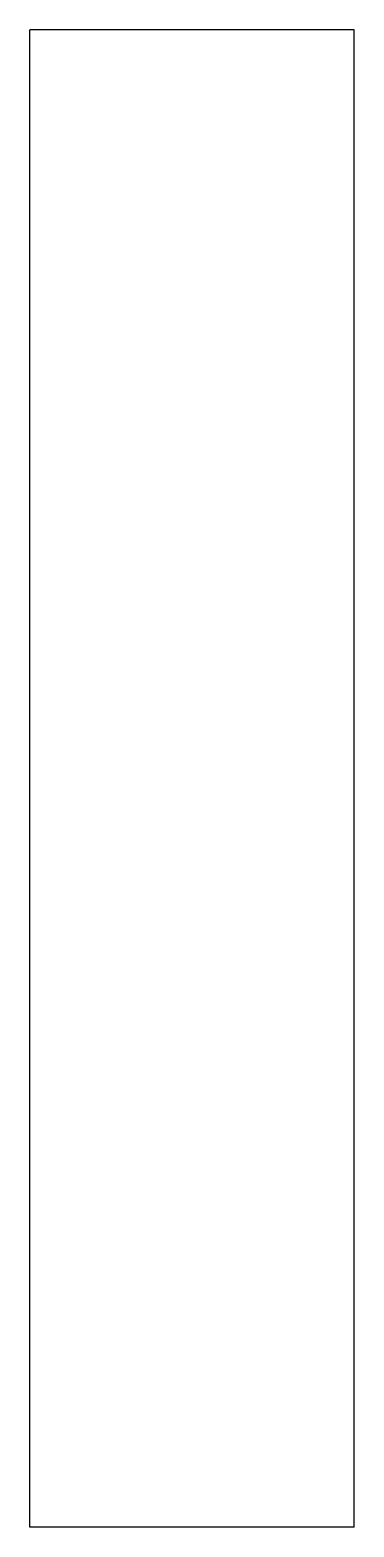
# Model space of a CAD drawing. Header units: millimetres. Extents: x 0 to 13, y -60 to 0.
import ezdxf

# ---------------------------------------------------------------- set-up
doc = ezdxf.new("R2010")
doc.units = ezdxf.units.MM

msp = doc.modelspace()

# ---------------------------------------------------------------- linework, layer by layer
at = {"color": 7, "linetype": 'Continuous', "lineweight": 25}
for p, q in [((13, 0), (0, 0)), ((0, -60), (0, 0)), ((13, -60), (13, 0)), ((13, -60), (0, -60))]:
    msp.add_line(p, q, dxfattribs=at)

doc.saveas('drawing.dxf')
